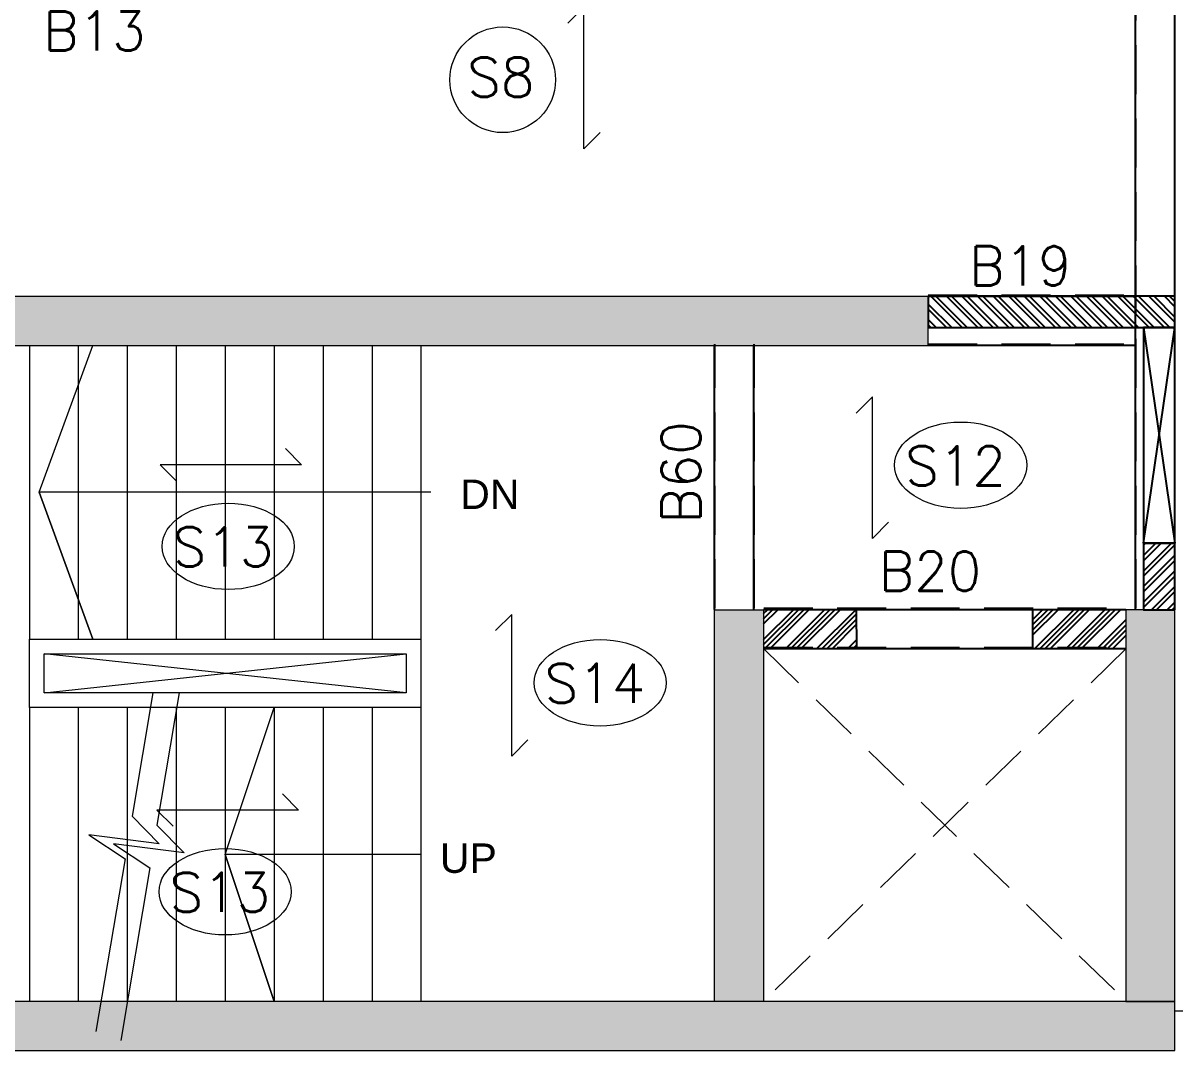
# Model space of a CAD drawing. Header units: millimetres. Extents: x 1181448 to 1317632, y -5734806 to -5633961.
# Drawn here: x 1287948 to 1293830, y -5709603 to -5704385 of the extents above; entities that cross this region are included whole.
import ezdxf

# ---------------------------------------------------------------- set-up
doc = ezdxf.new("R2010")
doc.units = ezdxf.units.MM
doc.header["$LTSCALE"] = 1000
doc.header["$MEASUREMENT"] = 0
for name, pattern in [('1', [0]), ('AUDIT_D_120904163729-0', [0]), ('HIDDEN', [0.375, 0.25, -0.125]), ('T8(T9 IS SIMILAR)$0$$0$HIDDEN', [0.375, 0.25, -0.125])]:
    doc.linetypes.add(name, pattern=pattern)
doc.layers.get('0').update_dxf_attribs({"linetype": 'AUDIT_D_120904163729-0'})
for name, color, linetype, lineweight in [('160 THK. STRUCT WALL', 7, 'Continuous', 15), ('S-HATCH', 8, 'Continuous', 9), ('SCPL BEAM', 20, 'Continuous', 13), ('SCPL_SLAB MARK', 72, 'Continuous', 20)]:
    doc.layers.add(name, color=color, linetype=linetype, lineweight=lineweight)
for name, color, linetype, true_color in [('160MM THK.NON-STRUCTURAL WALLS', 7, 'Continuous', 0xea7b62), ('ARCH_11-07-18', 253, 'Continuous', 0x828282), ('WALL - 0.16 thk STRUCTURAL', 7, '1', 0x24ffc8)]:
    doc.layers.add(name, color=color, linetype=linetype, true_color=true_color)
for name, color, linetype in [('200 MM THK. BLOCK WORK.', 40, 'Continuous'), ('A_dim', 1, 'Continuous'), ('RSP comments', 30, 'Continuous'), ('S-BEAM', 20, 'Continuous'), ('SCPL-BEAMS NO.', 7, 'Continuous'), ('T8(T9 IS SIMILAR)$0$S-BEAM', 20, 'T8(T9 IS SIMILAR)$0$$0$HIDDEN'), ('TYPICAL FLOOR ARCH', 251, 'AUDIT_D_120904163729-0')]:
    doc.layers.add(name, color=color, linetype=linetype)
doc.styles.add('arial', font='sanss___.ttf')
doc.styles.add('SCPL', font='romans.shx')

# ---------------------------------------------------------------- blocks, each defined once
blk = doc.blocks.new('GGS')
at = {"layer": 'T8(T9 IS SIMILAR)$0$S-BEAM', "color": 8}
for p, q in [((-206569140.3, -159306254.3, -0.2), (-206569140.3, -159302282.1)), ((-206570201.2, -159304655.6, -0.2), (-206569140.3, -159304655.6, 0)), ((-206571290.3, -159306254.3, -0.1), (-206571290.3, -159304905.6, -0.2)), ((-206571090.3, -159306254.2, -0.1), (-206571090.3, -159304905.6, -0.2)), ((-206570201.1, -159304905.6, -0.2), (-206569140.3, -159304905.6, 0)), ((-206571040.3, -159306254.3, -0.2), (-206569190.3, -159306254.3, -0.2)), ((-206571040.3, -159306454.3, -0.2), (-206569190.3, -159306454.3, -0.2))]:
    blk.add_line(p, q, dxfattribs=at)
blk = doc.blocks.new('A$C5F94338C')
at = {"layer": 'WALL - 0.16 thk STRUCTURAL', "true_color": 0x1f57ff}
h = blk.add_hatch(color=160, dxfattribs=at)
h.dxf.hatch_style = 1
h.paths.add_polyline_path([(12100, 11635), (12100, 11385), (19000, 11385), (19000, 11635)])
h = blk.add_hatch(color=160, dxfattribs=at)
h.dxf.hatch_style = 1
h.paths.add_polyline_path([(18160, 8035.5), (17910, 8035.5), (17910, 10035), (18158.8, 10035.1)])
h = blk.add_hatch(color=160, dxfattribs=at)
h.dxf.hatch_style = 1
h.paths.add_polyline_path([(20260, 10035), (20010, 10035), (20010, 8035), (20260, 8035)])
h = blk.add_hatch(color=160, dxfattribs=at)
h.dxf.hatch_style = 1
h.paths.add_polyline_path([(14073.6, 8035.4), (14073.6, 7785.4), (20260, 7785), (20260, 8035)])
at = {"layer": '160 THK. STRUCT WALL'}
for points in [[(12100, 11635), (12100, 11385), (19000, 11385), (19000, 11635)], [(18160, 8035.5), (17910, 8035.5), (17910, 10035), (18158.8, 10035.1)], [(20260, 10035), (20010, 10035), (20010, 8035), (20260, 8035)], [(14073.6, 8035.4), (14073.6, 7785.4), (20260, 7785), (20260, 8035)]]:
    blk.add_lwpolyline(points, close=True, dxfattribs=at)
blk = doc.blocks.new('HS')
at = {"linetype": 'Continuous'}
for p, q in [((9.28, 0), (7.16, 2.12)), ((-9.28, 0), (9.28, 0)), ((-9.28, 0), (-7.16, -2.12))]:
    blk.add_line(p, q, dxfattribs=at)
blk = doc.blocks.new('One WAy')
at = {"xscale": -38.94666666665216, "yscale": 38.94666666665216, "zscale": 38.94666666665216, "rotation": 270}
blk.add_blockref('HS', (0, 0), dxfattribs=at)
blk = doc.blocks.new('A$C73fda794')
at = {"layer": '160MM THK.NON-STRUCTURAL WALLS', "linetype": 'ByBlock'}
h = blk.add_hatch(dxfattribs=at)
h.set_pattern_fill('ANSI32', color=256, scale=150, angle=90)
h.set_pattern_definition([(135, (-5715475.43, -1200110.58), (-39.77475644, -39.77475644), []), (135, (-5715475.43, -1200084.06), (-39.77475644, -39.77475644), [])])
h.paths.add_polyline_path([(1158.6, 4981.6), (-101.4, 4981.6), (-101.4, 4821.6), (1158.6, 4821.6)])
h = blk.add_hatch(dxfattribs=at)
h.set_pattern_fill('ANSI32', color=256, scale=150)
h.set_pattern_definition([(45, (-1203933.584, 5720355.63), (-39.77475644, 39.77475644), []), (45, (-1203907.07, 5720355.63), (-39.77475644, 39.77475644), [])])
h.paths.add_polyline_path([(1158.6, 3380.8), (1158.6, 3721.6), (998.6, 3721.6), (998.6, 3380.8)])
at = {"layer": '200 MM THK. BLOCK WORK.', "linetype": 'ByBlock'}
h = blk.add_hatch(dxfattribs=at)
h.set_pattern_fill('ANSI34', color=256, scale=150)
h.set_pattern_definition([(45, (-1203933.58, 5720355.63), (-79.5495129, 79.5495129), []), (45, (-1203907.07, 5720355.63), (-79.5495129, 79.5495129), []), (45, (-1203880.55, 5720355.63), (-79.5495129, 79.5495129), []), (45, (-1203854.03, 5720355.63), (-79.5495129, 79.5495129), [])])
h.paths.add_polyline_path([(3518.7, 6731.6), (3718.7, 6731.6), (3718.7, 7232.7), (3518.7, 7232.7)])
h.paths.add_polyline_path([(3518.7, 8132.7), (3718.7, 8132.7), (3718.7, 8631.6), (3518.7, 8631.6)])
h.paths.add_polyline_path([(-3641.2, 7356.1), (-3016.2, 7356.1), (-3016.2, 7556.1), (-3641.2, 7556.1)])
h.paths.add_polyline_path([(-2116.2, 7356.1), (-616.2, 7356.1), (-616.2, 7556.1), (-2116.2, 7556.1)])
h.paths.add_polyline_path([(283.8, 7356.1), (908.7, 7356.1), (908.7, 7556.1), (283.8, 7556.1)])
h.paths.add_polyline_path([(433.7, 3181.6), (908.7, 3181.6), (908.6, 3381.6), (433.6, 3381.6)])
h.paths.add_polyline_path([(-941.5, 3181.6), (-466.4, 3181.6), (-466.4, 3381.6), (-941.5, 3381.6)])
at = {"layer": '160MM THK.NON-STRUCTURAL WALLS', "linetype": 'ByBlock', "elevation": 0}
for points in [[(1158.6, 4981.6), (-101.4, 4981.6), (-101.4, 4821.6), (1158.6, 4821.6)], [(1158.6, 3380.8), (1158.6, 3721.6), (998.6, 3721.6), (998.6, 3380.8)]]:
    blk.add_lwpolyline(points, close=True, dxfattribs=at)
at = {"layer": '200 MM THK. BLOCK WORK.', "linetype": 'ByBlock'}
for p, q in [((-466.4, 3381.6, 0.7), (-941.4, 3381.6, 0.7)), ((-466.3, 3181.6, 0), (-466.4, 3381.6, 0.7)), ((908.6, 3381.6, 0.7), (433.6, 3381.6, 0.7)), ((433.7, 3181.6, 0), (433.6, 3381.6, 0.7)), ((-466.3, 3181.6, 0), (-941.4, 3181.6, 0)), ((908.7, 3181.6, 0), (433.7, 3181.6, 0))]:
    blk.add_line(p, q, dxfattribs=at)
at = {"layer": 'RSP comments', "color": 30, "true_color": 0xf57a00}
for p, q in [((998.6, 4821.6, 0), (1158.8, 3721.6, 0)), ((998.6, 3721.6, 0), (1158.6, 4821.6, 0))]:
    blk.add_line(p, q, dxfattribs=at)
at = {"layer": 'RSP comments', "color": 30, "true_color": 0xf57a00, "elevation": 0}
blk.add_lwpolyline([(1158.6, 4821.6), (998.6, 4821.6), (998.6, 3721.6), (1158.6, 3721.6)], close=True, dxfattribs=at)
at = {"layer": 'S-BEAM'}
for p, q in [((958.4, 3382.7, -0.2), (958.4, 7340.1)), ((1158.4, 3382.7, -0.1), (1158.4, 7340.1)), ((-101.4, 4982.4, -0.1), (959.5, 4982.4, 0)), ((-1191.6, 3382.6, 0), (-1191.6, 4731.3, -0.1)), ((-991.6, 3382.7, 0), (-991.6, 4731.3, -0.1)), ((-101.3, 4732.4, -0.1), (959.5, 4732.4, 0)), ((-941.7, 3382.7, -0.1), (908.4, 3382.7, -0.1)), ((-942.8, 3182.7, -0.1), (908.4, 3182.7, -0.1))]:
    blk.add_line(p, q, dxfattribs=at)
at = {"layer": 'S-HATCH'}
for p, q in [((-4691.4, 4730.7, 0), (-4691.4, 3230.7, 0)), ((-4441.4, 4730.7, 0), (-4441.4, 3230.7, 0)), ((-4191.4, 4730.7, 0), (-4191.4, 3230.7, 0)), ((-3941.4, 4730.7, 0), (-3941.4, 3230.7, 0)), ((-3691.4, 4730.7, 0), (-3691.4, 3230.7, 0)), ((-3441.4, 4730.7, 0), (-3441.4, 3230.7, 0)), ((-3191.4, 4730.7, 0), (-3191.4, 3230.7, 0)), ((-2941.4, 4730.7, 0), (-2941.4, 3230.7, 0)), ((-2691.4, 4730.7, 0), (-2691.4, 3230.7, 0)), ((-4616.4, 2956.6, 0), (-2766.4, 3155.7, 0)), ((-2766.4, 2956.6, 0), (-4616.4, 3155.7, 0)), ((-4691.4, 2881.6, 0), (-4691.4, 1381.6, 0)), ((-4441.4, 2881.6, 0), (-4441.4, 1381.6, 0)), ((-4191.4, 2881.6, 0), (-4191.4, 1381.6, 0)), ((-3941.4, 2881.6, 0), (-3941.4, 1381.6, 0)), ((-3691.4, 2881.6, 0), (-3691.4, 1381.6, 0)), ((-3441.4, 2881.6, 0), (-3441.4, 1381.6, 0)), ((-3191.4, 2881.6, 0), (-3191.4, 1381.6, 0)), ((-2941.4, 2881.6, 0), (-2941.4, 1381.6, 0)), ((-2691.4, 2881.6, 0), (-2691.4, 1381.6, 0))]:
    blk.add_line(p, q, dxfattribs=at)
at = {"layer": 'S-HATCH', "linetype": 'HIDDEN'}
for p, q in [((-942.8, 3182.7, -0.1), (908.4, 1383.2, -0.1)), ((910, 3182.7, -0.1), (-941.2, 1383.2, -0.1))]:
    blk.add_line(p, q, dxfattribs=at)
at = {"layer": 'S-HATCH', "elevation": 0}
for points in [[(-2641.4, 3981.6), (-4641.4, 3981.6), (-4366.4, 3230.7), (-4641.4, 3981.6), (-4366.4, 4730.7)], [(-4060.3, 2956.6), (-4166.1, 2328.1), (-4027.7, 2185.5), (-4388.4, 2231.6), (-4202.9, 2109.4), (-4351.1, 1227.9)], [(-3926.3, 2956.6), (-4039.8, 2282.2), (-3901.4, 2139.6), (-4262.2, 2185.7), (-4076.6, 2063.5), (-4224.9, 1182)], [(-2691.4, 2131.6), (-3691.4, 2131.6), (-3441.4, 1381.7), (-3691.4, 2131.6), (-3441.4, 2881.7)]]:
    blk.add_lwpolyline(points, dxfattribs=at)
for points in [[(-4691.4, 3230.7), (-2691.4, 3230.7), (-2691.4, 2881.6), (-4691.4, 2881.6)], [(-4616.4, 3155.7), (-2766.4, 3155.7), (-2766.4, 2956.6), (-4616.4, 2956.6)]]:
    blk.add_lwpolyline(points, close=True, dxfattribs=at)
at = {"layer": 'SCPL BEAM', "linetype": 'HIDDEN', "ltscale": 2}
blk.add_line((1158.5, 1333.2, 0), (3518.6, 1333.2, 0), dxfattribs=at)
at = {"layer": 'SCPL_SLAB MARK'}
blk.add_circle((-2273.9, 6087.1), 269.9, dxfattribs=at)
for centre in [(65.3, 4119.2), (-3675.8, 3705, -0.2), (-1776.3, 3008.3, 0), (-3691.6, 1941.5, -0.2)]:
    blk.add_ellipse(centre, major_axis=(-337.6, 0), ratio=0.653464, start_param=-1.570796, end_param=4.712389, dxfattribs=at)
at = {"layer": '160 THK. STRUCT WALL'}
blk.add_blockref('A$C5F94338C', (-19101.6, -6654.2, 0), dxfattribs=at)
at = {"layer": 'SCPL_SLAB MARK', "xscale": -1}
for p in [(-1859.3, 6096.8, 0), (-385.8, 4106.7, 0), (-2227.4, 2995.8, 0)]:
    blk.add_blockref('One WAy', p, dxfattribs=at)
at = {"layer": 'SCPL_SLAB MARK', "xscale": -1, "rotation": 90}
for p in [(-3662.5, 4122, -0.2), (-3678.3, 2358.6, -0.2)]:
    blk.add_blockref('One WAy', p, dxfattribs=at)
at = {"layer": 'TYPICAL FLOOR ARCH'}
blk.add_blockref('GGS', (206570100, 159309643.4, 0), dxfattribs=at)
at = {"layer": 'ARCH_11-07-18', "ltscale": 10, "style": 'arial'}
for s, p in [('DN', (-2491, 3895.8, -0.3)), ('UP', (-2595, 2038, -0.9))]:
    blk.add_text(s, height=150, dxfattribs=at).set_placement(p)
at = {"layer": 'SCPL-BEAMS NO.', "style": 'SCPL'}
for s, p in [('B13', (-4620.3, 6236.5, 0.2)), ('B19', (108.3, 5037.1, -0.5)), ('B20', (-352.8, 3478.4, -0.5))]:
    blk.add_text(s, height=200, dxfattribs=at).set_placement(p)
blk.add_text('B60', height=200, rotation=90, dxfattribs=at).set_placement((-1263.1, 3821.2, -0.7))
at = {"layer": 'SCPL_SLAB MARK', "style": 'SCPL'}
for s, p in [('S8', (-2454.9, 6000.5)), ('S12', (-218.3, 4016.4, 0)), ('S13', (-3959.5, 3602.1, -0.2)), ('S14', (-2060, 2905.5)), ('S13', (-3975.2, 1838.7, -0.2))]:
    blk.add_text(s, height=200, dxfattribs=at).set_placement(p)

msp = doc.modelspace()

# ---------------------------------------------------------------- block references
at = {"layer": 'A_dim', "linetype": 'ByBlock'}
msp.add_blockref('A$C73fda794', (1292671.2, -5710762), dxfattribs=at)

doc.saveas('drawing.dxf')
